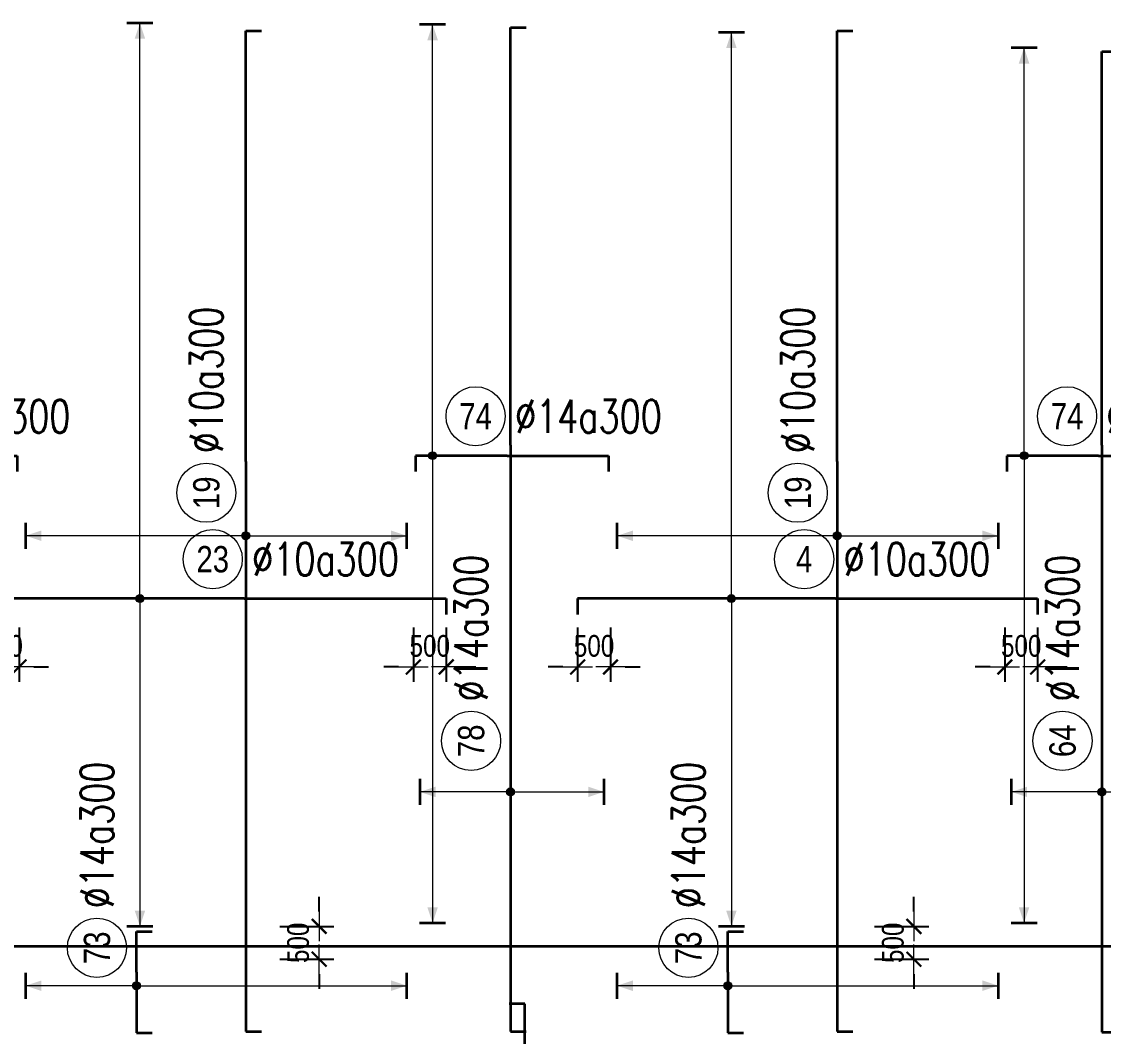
# Model space of a CAD drawing. Header units: millimetres. Extents: x -24156 to 1128921, y -12387 to 212709.
# Drawn here: x 56239 to 72700, y 63676 to 79117 of the extents above; entities that cross this region are included whole.
import ezdxf
from ezdxf.enums import TextEntityAlignment as Align

# ---------------------------------------------------------------- set-up
doc = ezdxf.new("R2010")
doc.units = ezdxf.units.MM
doc.header["$MEASUREMENT"] = 0
doc.header["$PDMODE"] = 3
for name, color, linetype, lineweight in [('NDC_S_DIM', 1, 'Continuous', 9), ('NDC_S_REBAR', 4, 'Continuous', 35), ('NDC_S_VN TEXT', 7, 'Continuous', 20)]:
    doc.layers.add(name, color=color, linetype=linetype, lineweight=lineweight)
doc.styles.add('ARIAL', font='arial.ttf', dxfattribs={"width": 0.8})
doc.styles.add('NDC_ROMANS', font='romans.shx', dxfattribs={"width": 0.8})
doc.dimstyles.new('NDC_dim_150', dxfattribs={"dimscale": 150, "dimtxt": 2.2, "dimasz": 1.5, "dimexe": 1.5, "dimexo": 2.5, "dimgap": 1, "dimtad": 1, "dimdec": 0, "dimzin": 0, "dimdsep": 46, "dimtxsty": 'ARIAL', "dimblk": 'DIMMARK', "dimcen": 0.09, "dimdle": 1.2, "dimclrd": 1, "dimclre": 1, "dimclrt": 3, "dimadec": 0, "dimazin": 0, "dimtfac": 1, "dimtdec": 0, "dimtix": 1, "dimtofl": 0, "dimtmove": 0, "dimatfit": 3, "dimfxl": 4, "dimfxlon": 1, "dimtolj": 1, "dimtzin": 0, "dimarcsym": 0})

# ---------------------------------------------------------------- blocks, each defined once
blk = doc.blocks.new('DIMMARK')
at = {"layer": 'NDC_S_DIM', "color": 1}
blk.add_line((-1.5, 0), (1, 0), dxfattribs=at)
at = {"layer": 'NDC_S_DIM', "color": 2, "const_width": 0.15}
blk.add_lwpolyline([(-0.5, -0.5), (0.5, 0.5)], dxfattribs=at)
blk = doc.blocks.new('*D398')
at = {"layer": 'Defpoints', "color": 0, "transparency": 16777216}
for p in [(55700, 70337), (56200, 70337), (56200, 69297)]:
    blk.add_point(p, dxfattribs=at)
at = {"layer": 'NDC_S_DIM', "color": 1, "lineweight": -2, "transparency": 16777216}
for p, q in [((55700, 69897), (55700, 69072)), ((56200, 69897), (56200, 69072)), ((55475, 69297), (55250, 69297)), ((56425, 69297), (56650, 69297))]:
    blk.add_line(p, q, dxfattribs=at)
at = {"layer": 'NDC_S_DIM', "color": 1, "lineweight": -2, "transparency": 16777216, "xscale": 225, "yscale": 225, "zscale": 225}
blk.add_blockref('DIMMARK', (55700, 69297), dxfattribs=at)
at = {"layer": 'NDC_S_DIM', "color": 1, "lineweight": -2, "transparency": 16777216, "xscale": 225, "yscale": 225, "zscale": 225, "rotation": 180}
blk.add_blockref('DIMMARK', (56200, 69297), dxfattribs=at)
at = {"layer": 'NDC_S_DIM', "color": 3, "transparency": 16777216, "insert": (55950, 69616), "char_height": 330, "attachment_point": 5, "style": 'ARIAL'}
blk.add_mtext('\\A1;500', dxfattribs=at)
blk = doc.blocks.new('*D399')
at = {"layer": 'Defpoints', "color": 0, "transparency": 16777216}
for p in [(62200, 70337), (62700, 70337), (62700, 69297)]:
    blk.add_point(p, dxfattribs=at)
at = {"layer": 'NDC_S_DIM', "color": 1, "lineweight": -2, "transparency": 16777216}
for p, q in [((62200, 69897), (62200, 69072)), ((62700, 69897), (62700, 69072)), ((61975, 69297), (61750, 69297)), ((62925, 69297), (63150, 69297))]:
    blk.add_line(p, q, dxfattribs=at)
at = {"layer": 'NDC_S_DIM', "color": 1, "lineweight": -2, "transparency": 16777216, "xscale": 225, "yscale": 225, "zscale": 225}
blk.add_blockref('DIMMARK', (62200, 69297), dxfattribs=at)
at = {"layer": 'NDC_S_DIM', "color": 1, "lineweight": -2, "transparency": 16777216, "xscale": 225, "yscale": 225, "zscale": 225, "rotation": 180}
blk.add_blockref('DIMMARK', (62700, 69297), dxfattribs=at)
at = {"layer": 'NDC_S_DIM', "color": 3, "transparency": 16777216, "insert": (62450, 69616), "char_height": 330, "attachment_point": 5, "style": 'ARIAL'}
blk.add_mtext('\\A1;500', dxfattribs=at)
blk = doc.blocks.new('*D400')
at = {"layer": 'Defpoints', "color": 0, "transparency": 16777216}
for p in [(64700, 70337), (65200, 70337), (64700, 69297)]:
    blk.add_point(p, dxfattribs=at)
at = {"layer": 'NDC_S_DIM', "color": 1, "lineweight": -2, "transparency": 16777216}
for p, q in [((64700, 69897), (64700, 69072)), ((65200, 69897), (65200, 69072)), ((64475, 69297), (64250, 69297)), ((65425, 69297), (65650, 69297))]:
    blk.add_line(p, q, dxfattribs=at)
at = {"layer": 'NDC_S_DIM', "color": 1, "lineweight": -2, "transparency": 16777216, "xscale": 225, "yscale": 225, "zscale": 225}
blk.add_blockref('DIMMARK', (64700, 69297), dxfattribs=at)
at = {"layer": 'NDC_S_DIM', "color": 1, "lineweight": -2, "transparency": 16777216, "xscale": 225, "yscale": 225, "zscale": 225, "rotation": 180}
blk.add_blockref('DIMMARK', (65200, 69297), dxfattribs=at)
at = {"layer": 'NDC_S_DIM', "color": 3, "transparency": 16777216, "insert": (64950, 69616), "char_height": 330, "attachment_point": 5, "style": 'ARIAL'}
blk.add_mtext('\\A1;500', dxfattribs=at)
blk = doc.blocks.new('*D401')
at = {"layer": 'Defpoints', "color": 0, "transparency": 16777216}
for p in [(71200, 70337), (71700, 70337), (71200, 69297)]:
    blk.add_point(p, dxfattribs=at)
at = {"layer": 'NDC_S_DIM', "color": 1, "lineweight": -2, "transparency": 16777216}
for p, q in [((71200, 69897), (71200, 69072)), ((71700, 69897), (71700, 69072)), ((70975, 69297), (70750, 69297)), ((71925, 69297), (72150, 69297))]:
    blk.add_line(p, q, dxfattribs=at)
at = {"layer": 'NDC_S_DIM', "color": 1, "lineweight": -2, "transparency": 16777216, "xscale": 225, "yscale": 225, "zscale": 225}
blk.add_blockref('DIMMARK', (71200, 69297), dxfattribs=at)
at = {"layer": 'NDC_S_DIM', "color": 1, "lineweight": -2, "transparency": 16777216, "xscale": 225, "yscale": 225, "zscale": 225, "rotation": 180}
blk.add_blockref('DIMMARK', (71700, 69297), dxfattribs=at)
at = {"layer": 'NDC_S_DIM', "color": 3, "transparency": 16777216, "insert": (71450, 69616), "char_height": 330, "attachment_point": 5, "style": 'ARIAL'}
blk.add_mtext('\\A1;500', dxfattribs=at)
blk = doc.blocks.new('*D412')
at = {"layer": 'Defpoints', "color": 0, "transparency": 16777216}
for p in [(59634, 65350), (60766, 65350), (59634, 64850)]:
    blk.add_point(p, dxfattribs=at)
at = {"layer": 'NDC_S_DIM', "color": 1, "lineweight": -2, "transparency": 16777216}
for p, q in [((60766, 65575), (60766, 65800)), ((60166, 65350), (60991, 65350)), ((60166, 64850), (60991, 64850)), ((60766, 64625), (60766, 64400))]:
    blk.add_line(p, q, dxfattribs=at)
at = {"layer": 'NDC_S_DIM', "color": 1, "lineweight": -2, "transparency": 16777216, "xscale": 225, "yscale": 225, "zscale": 225}
for p, rotation in [((60766, 65350), 270), ((60766, 64850), 90)]:
    blk.add_blockref('DIMMARK', p, dxfattribs=dict(at, rotation=rotation))
at = {"layer": 'NDC_S_DIM', "color": 3, "transparency": 16777216, "insert": (60447, 65100), "char_height": 330, "attachment_point": 5, "rotation": 90, "style": 'ARIAL'}
blk.add_mtext('\\A1;500', dxfattribs=at)
blk = doc.blocks.new('*D413')
at = {"layer": 'Defpoints', "color": 0, "transparency": 16777216}
for p in [(68626, 65350), (69817, 65350), (68626, 64850)]:
    blk.add_point(p, dxfattribs=at)
at = {"layer": 'NDC_S_DIM', "color": 1, "lineweight": -2, "transparency": 16777216}
for p, q in [((69817, 65575), (69817, 65800)), ((69217, 65350), (70042, 65350)), ((69217, 64850), (70042, 64850)), ((69817, 64625), (69817, 64400))]:
    blk.add_line(p, q, dxfattribs=at)
at = {"layer": 'NDC_S_DIM', "color": 1, "lineweight": -2, "transparency": 16777216, "xscale": 225, "yscale": 225, "zscale": 225}
for p, rotation in [((69817, 65350), 270), ((69817, 64850), 90)]:
    blk.add_blockref('DIMMARK', p, dxfattribs=dict(at, rotation=rotation))
at = {"layer": 'NDC_S_DIM', "color": 3, "transparency": 16777216, "insert": (69498, 65100), "char_height": 330, "attachment_point": 5, "rotation": 90, "style": 'ARIAL'}
blk.add_mtext('\\A1;500', dxfattribs=at)
blk = doc.blocks.new('*U387')
at = {"layer": 'NDC_S_REBAR'}
blk.add_line((0, 0), (205.465, 0), dxfattribs=at)
at = {"layer": 'NDC_S_VN TEXT', "color": 3, "style": 'NDC_ROMANS', "width": 0.75}
blk.add_attdef('DKT', (38.24, 1.75), '', height=2.5, dxfattribs=at)
at = {"layer": 'NDC_S_VN TEXT', "style": 'ARIAL', "width": 0.8}
blk.add_attdef('KHT', text='', height=2, dxfattribs=at).set_placement((35.24, 3), align=Align.MIDDLE_CENTER)
blk = doc.blocks.new('*U394')
h = blk.add_hatch(color=6)
edge = h.paths.add_edge_path()
edge.add_arc((-7.926, 0), 0.3, 0, 360)
at = {"layer": 'NDC_S_DIM', "color": 8}
for q in [(-7.926, 43.799), (-7.926, -24.936)]:
    blk.add_line((-7.926, 0), q, dxfattribs=at)
for points in [[(-8.926, 43.799, 0.2, 0.2, 0), (-6.926, 43.799, 0, 0, 0)], [(-8.926, -24.936, 0.2, 0.2, 0), (-6.926, -24.936, 0, 0, 0)]]:
    blk.add_lwpolyline(points, format="xyseb", dxfattribs=at)
at = {"layer": 'NDC_S_DIM'}
blk.add_circle((-2.388, 3), 2.25, dxfattribs=at)
at = {"layer": 'NDC_S_DIM', "color": 6}
blk.add_circle((-7.926, 0), 0.3, dxfattribs=at)
at = {"layer": 'NDC_S_DIM', "color": 8}
for points in [[(-8.326, 42.599), (-7.926, 43.799), (-7.526, 42.599)], [(-8.326, -23.736), (-7.926, -24.936), (-7.526, -23.736)]]:
    blk.add_solid(points, dxfattribs=at)
at = {"layer": 'NDC_S_REBAR'}
for p, q in [((0, 0), (-19.651, 0)), ((-19.651, 0), (-19.651, -1.2)), ((0, 0), (15.378, 0)), ((15.378, 0), (15.378, -1.2)), ((-19.651, -1.2), (-19.651, -1.2)), ((15.378, -1.2), (15.378, -1.2))]:
    blk.add_line(p, q, dxfattribs=at)
at = {"layer": 'NDC_S_VN TEXT', "color": 3, "style": 'NDC_ROMANS', "width": 0.75}
blk.add_attdef('DKT', (0.612, 1.75), '', height=2.5, dxfattribs=at)
at = {"layer": 'NDC_S_VN TEXT', "style": 'ARIAL', "width": 0.8}
blk.add_attdef('KHT', text='', height=2, dxfattribs=at).set_placement((-2.388, 3), align=Align.MIDDLE_CENTER)
blk = doc.blocks.new('*U383')
h = blk.add_hatch(color=6)
edge = h.paths.add_edge_path()
edge.add_arc((-7.926, 0), 0.3, 0, 360)
at = {"layer": 'NDC_S_DIM', "color": 8}
for q in [(-7.926, 43.081), (-7.926, -24.936)]:
    blk.add_line((-7.926, 0), q, dxfattribs=at)
for points in [[(-8.926, 43.081, 0.2, 0.2, 0), (-6.926, 43.081, 0, 0, 0)], [(-8.926, -24.936, 0.2, 0.2, 0), (-6.926, -24.936, 0, 0, 0)]]:
    blk.add_lwpolyline(points, format="xyseb", dxfattribs=at)
at = {"layer": 'NDC_S_DIM'}
blk.add_circle((-2.388, 3), 2.25, dxfattribs=at)
at = {"layer": 'NDC_S_DIM', "color": 6}
blk.add_circle((-7.926, 0), 0.3, dxfattribs=at)
at = {"layer": 'NDC_S_DIM', "color": 8}
for points in [[(-8.326, 41.881), (-7.926, 43.081), (-7.526, 41.881)], [(-8.326, -23.736), (-7.926, -24.936), (-7.526, -23.736)]]:
    blk.add_solid(points, dxfattribs=at)
at = {"layer": 'NDC_S_REBAR'}
for p, q in [((0, 0), (-19.622, 0)), ((-19.622, 0), (-19.622, -1.2)), ((0, 0), (15.378, 0)), ((15.378, 0), (15.378, -1.2)), ((-19.622, -1.2), (-19.622, -1.2)), ((15.378, -1.2), (15.378, -1.2))]:
    blk.add_line(p, q, dxfattribs=at)
at = {"layer": 'NDC_S_VN TEXT', "color": 3, "style": 'NDC_ROMANS', "width": 0.75}
blk.add_attdef('DKT', (0.612, 1.75), '', height=2.5, dxfattribs=at)
at = {"layer": 'NDC_S_VN TEXT', "style": 'ARIAL', "width": 0.8}
blk.add_attdef('KHT', text='', height=2, dxfattribs=at).set_placement((-2.388, 3), align=Align.MIDDLE_CENTER)
blk = doc.blocks.new('*U343')
h = blk.add_hatch(color=6)
edge = h.paths.add_edge_path()
edge.add_arc((-26.388, 0), 0.3, 0, 360)
at = {"layer": 'NDC_S_DIM', "color": 8}
for q in [(-26.388, 6.891), (-26.388, -7.109)]:
    blk.add_line((-26.388, 0), q, dxfattribs=at)
for points in [[(-27.388, 6.891, 0.2, 0.2, 0), (-25.388, 6.891, 0, 0, 0)], [(-27.388, -7.109, 0.2, 0.2, 0), (-25.388, -7.109, 0, 0, 0)]]:
    blk.add_lwpolyline(points, format="xyseb", dxfattribs=at)
at = {"layer": 'NDC_S_DIM'}
blk.add_circle((-22.504, 3), 2.25, dxfattribs=at)
at = {"layer": 'NDC_S_DIM', "color": 6}
blk.add_circle((-26.388, 0), 0.3, dxfattribs=at)
at = {"layer": 'NDC_S_DIM', "color": 8}
for points in [[(-26.788, 5.691), (-26.388, 6.891), (-25.988, 5.691)], [(-26.788, -5.909), (-26.388, -7.109), (-25.988, -5.909)]]:
    blk.add_solid(points, dxfattribs=at)
at = {"layer": 'NDC_S_REBAR'}
for p, q in [((0, 0), (-44.62, 0)), ((-44.62, 0), (-44.62, -1.2)), ((0, 0), (31.767, 0)), ((31.767, 0), (31.767, -1.2)), ((-44.62, -1.2), (-44.62, -1.2)), ((31.767, -1.2), (31.767, -1.2))]:
    blk.add_line(p, q, dxfattribs=at)
at = {"layer": 'NDC_S_VN TEXT', "color": 3, "style": 'NDC_ROMANS', "width": 0.75}
blk.add_attdef('DKT', (-19.504, 1.75), '', height=2.5, dxfattribs=at)
at = {"layer": 'NDC_S_VN TEXT', "style": 'ARIAL', "width": 0.8}
blk.add_attdef('KHT', text='', height=2, dxfattribs=at).set_placement((-22.504, 3), align=Align.MIDDLE_CENTER)
blk = doc.blocks.new('*U340')
h = blk.add_hatch(color=6)
edge = h.paths.add_edge_path()
edge.add_arc((-26.388, 0), 0.3, 0, 360)
at = {"layer": 'NDC_S_DIM', "color": 8}
for q in [(-26.388, 6.891), (-26.388, -7.109)]:
    blk.add_line((-26.388, 0), q, dxfattribs=at)
for points in [[(-27.388, 6.891, 0.2, 0.2, 0), (-25.388, 6.891, 0, 0, 0)], [(-27.388, -7.109, 0.2, 0.2, 0), (-25.388, -7.109, 0, 0, 0)]]:
    blk.add_lwpolyline(points, format="xyseb", dxfattribs=at)
at = {"layer": 'NDC_S_DIM'}
blk.add_circle((-22.504, 3), 2.25, dxfattribs=at)
at = {"layer": 'NDC_S_DIM', "color": 6}
blk.add_circle((-26.388, 0), 0.3, dxfattribs=at)
at = {"layer": 'NDC_S_DIM', "color": 8}
for points in [[(-26.788, 5.691), (-26.388, 6.891), (-25.988, 5.691)], [(-26.788, -5.909), (-26.388, -7.109), (-25.988, -5.909)]]:
    blk.add_solid(points, dxfattribs=at)
at = {"layer": 'NDC_S_REBAR'}
for p, q in [((0, 0), (-44.661, 0)), ((-44.661, 0), (-44.661, -1.2)), ((0, 0), (29.943, 0)), ((29.943, 0), (29.943, -1.2)), ((-44.661, -1.2), (-44.661, -1.2)), ((29.943, -1.2), (29.943, -1.2))]:
    blk.add_line(p, q, dxfattribs=at)
at = {"layer": 'NDC_S_VN TEXT', "color": 3, "style": 'NDC_ROMANS', "width": 0.75}
blk.add_attdef('DKT', (-19.504, 1.75), '', height=2.5, dxfattribs=at)
at = {"layer": 'NDC_S_VN TEXT', "style": 'ARIAL', "width": 0.8}
blk.add_attdef('KHT', text='', height=2, dxfattribs=at).set_placement((-22.504, 3), align=Align.MIDDLE_CENTER)
blk = doc.blocks.new('*U366')
h = blk.add_hatch(color=6)
edge = h.paths.add_edge_path()
edge.add_arc((-5.66, 0), 0.3, 0, 360)
at = {"layer": 'NDC_S_DIM', "color": 8}
for q in [(-5.66, 16.746), (-5.66, -12.254)]:
    blk.add_line((-5.66, 0), q, dxfattribs=at)
for points in [[(-6.66, 16.746, 0.2, 0.2, 0), (-4.66, 16.746, 0, 0, 0)], [(-6.66, -12.254, 0.2, 0.2, 0), (-4.66, -12.254, 0, 0, 0)]]:
    blk.add_lwpolyline(points, format="xyseb", dxfattribs=at)
at = {"layer": 'NDC_S_DIM'}
blk.add_circle((-2.388, 3), 2.25, dxfattribs=at)
at = {"layer": 'NDC_S_DIM', "color": 6}
blk.add_circle((-5.66, 0), 0.3, dxfattribs=at)
at = {"layer": 'NDC_S_DIM', "color": 8}
for points in [[(-6.06, 15.546), (-5.66, 16.746), (-5.26, 15.546)], [(-6.06, -11.054), (-5.66, -12.254), (-5.26, -11.054)]]:
    blk.add_solid(points, dxfattribs=at)
at = {"layer": 'NDC_S_REBAR'}
for p, q in [((0, 0), (-43.378, 0)), ((-43.378, 0), (-43.378, -1.2)), ((0, 0), (32.749, 0)), ((32.749, 0), (32.749, -1.2)), ((-43.378, -1.2), (-43.378, -1.2)), ((32.749, -1.2), (32.749, -1.2))]:
    blk.add_line(p, q, dxfattribs=at)
at = {"layer": 'NDC_S_VN TEXT', "color": 3, "style": 'NDC_ROMANS', "width": 0.75}
blk.add_attdef('DKT', (0.612, 1.75), '', height=2.5, dxfattribs=at)
at = {"layer": 'NDC_S_VN TEXT', "style": 'ARIAL', "width": 0.8}
blk.add_attdef('KHT', text='', height=2, dxfattribs=at).set_placement((-2.388, 3), align=Align.MIDDLE_CENTER)
blk = doc.blocks.new('*U367')
h = blk.add_hatch(color=6)
edge = h.paths.add_edge_path()
edge.add_arc((-5.66, 0), 0.3, 0, 360)
at = {"layer": 'NDC_S_DIM', "color": 8}
for q in [(-5.66, 16.746), (-5.66, -12.254)]:
    blk.add_line((-5.66, 0), q, dxfattribs=at)
for points in [[(-6.66, 16.746, 0.2, 0.2, 0), (-4.66, 16.746, 0, 0, 0)], [(-6.66, -12.254, 0.2, 0.2, 0), (-4.66, -12.254, 0, 0, 0)]]:
    blk.add_lwpolyline(points, format="xyseb", dxfattribs=at)
at = {"layer": 'NDC_S_DIM'}
blk.add_circle((-2.388, 3), 2.25, dxfattribs=at)
at = {"layer": 'NDC_S_DIM', "color": 6}
blk.add_circle((-5.66, 0), 0.3, dxfattribs=at)
at = {"layer": 'NDC_S_DIM', "color": 8}
for points in [[(-6.06, 15.546), (-5.66, 16.746), (-5.26, 15.546)], [(-6.06, -11.054), (-5.66, -12.254), (-5.26, -11.054)]]:
    blk.add_solid(points, dxfattribs=at)
at = {"layer": 'NDC_S_REBAR'}
for p, q in [((0, 0), (-43.378, 0)), ((-43.378, 0), (-43.378, -1.2)), ((0, 0), (32.749, 0)), ((32.749, 0), (32.749, -1.2)), ((-43.378, -1.2), (-43.378, -1.2)), ((32.749, -1.2), (32.749, -1.2))]:
    blk.add_line(p, q, dxfattribs=at)
at = {"layer": 'NDC_S_VN TEXT', "color": 3, "style": 'NDC_ROMANS', "width": 0.75}
blk.add_attdef('DKT', (0.612, 1.75), '', height=2.5, dxfattribs=at)
at = {"layer": 'NDC_S_VN TEXT', "style": 'ARIAL', "width": 0.8}
blk.add_attdef('KHT', text='', height=2, dxfattribs=at).set_placement((-2.388, 3), align=Align.MIDDLE_CENTER)
blk = doc.blocks.new('*U368')
h = blk.add_hatch(color=6)
edge = h.paths.add_edge_path()
edge.add_arc((-1.018, 0), 0.3, 0, 360)
at = {"layer": 'NDC_S_DIM', "color": 8}
for q in [(-1.018, 8.425), (-1.018, -20.575)]:
    blk.add_line((-1.018, 0), q, dxfattribs=at)
for points in [[(-2.018, 8.425, 0.2, 0.2, 0), (-0.018, 8.425, 0, 0, 0)], [(-2.018, -20.575, 0.2, 0.2, 0), (-0.018, -20.575, 0, 0, 0)]]:
    blk.add_lwpolyline(points, format="xyseb", dxfattribs=at)
at = {"layer": 'NDC_S_DIM'}
blk.add_circle((1.866, 3), 2.25, dxfattribs=at)
at = {"layer": 'NDC_S_DIM', "color": 6}
blk.add_circle((-1.018, 0), 0.3, dxfattribs=at)
at = {"layer": 'NDC_S_DIM', "color": 8}
for points in [[(-1.418, 7.225), (-1.018, 8.425), (-0.618, 7.225)], [(-1.418, -19.375), (-1.018, -20.575), (-0.618, -19.375)]]:
    blk.add_solid(points, dxfattribs=at)
at = {"layer": 'NDC_S_REBAR'}
for p, q in [((0, 0), (-4.603, 0)), ((-4.603, 0), (-4.603, -1.2)), ((0, 0), (3.097, 0)), ((3.097, 0), (3.097, -1.2)), ((-4.603, -1.2), (-4.603, -1.2)), ((3.097, -1.2), (3.097, -1.2))]:
    blk.add_line(p, q, dxfattribs=at)
at = {"layer": 'NDC_S_VN TEXT', "color": 3, "style": 'NDC_ROMANS', "width": 0.75}
blk.add_attdef('DKT', (4.866, 1.75), '', height=2.5, dxfattribs=at)
at = {"layer": 'NDC_S_VN TEXT', "style": 'ARIAL', "width": 0.8}
blk.add_attdef('KHT', text='', height=2, dxfattribs=at).set_placement((1.866, 3), align=Align.MIDDLE_CENTER)
blk = doc.blocks.new('*U369')
h = blk.add_hatch(color=6)
edge = h.paths.add_edge_path()
edge.add_arc((-1.018, 0), 0.3, 0, 360)
at = {"layer": 'NDC_S_DIM', "color": 8}
for q in [(-1.018, 8.425), (-1.018, -20.575)]:
    blk.add_line((-1.018, 0), q, dxfattribs=at)
for points in [[(-2.018, 8.425, 0.2, 0.2, 0), (-0.018, 8.425, 0, 0, 0)], [(-2.018, -20.575, 0.2, 0.2, 0), (-0.018, -20.575, 0, 0, 0)]]:
    blk.add_lwpolyline(points, format="xyseb", dxfattribs=at)
at = {"layer": 'NDC_S_DIM'}
blk.add_circle((1.866, 3), 2.25, dxfattribs=at)
at = {"layer": 'NDC_S_DIM', "color": 6}
blk.add_circle((-1.018, 0), 0.3, dxfattribs=at)
at = {"layer": 'NDC_S_DIM', "color": 8}
for points in [[(-1.418, 7.225), (-1.018, 8.425), (-0.618, 7.225)], [(-1.418, -19.375), (-1.018, -20.575), (-0.618, -19.375)]]:
    blk.add_solid(points, dxfattribs=at)
at = {"layer": 'NDC_S_REBAR'}
for p, q in [((0, 0), (-4.603, 0)), ((-4.603, 0), (-4.603, -1.2)), ((0, 0), (3.097, 0)), ((3.097, 0), (3.097, -1.2)), ((-4.603, -1.2), (-4.603, -1.2)), ((3.097, -1.2), (3.097, -1.2))]:
    blk.add_line(p, q, dxfattribs=at)
at = {"layer": 'NDC_S_VN TEXT', "color": 3, "style": 'NDC_ROMANS', "width": 0.75}
blk.add_attdef('DKT', (4.866, 1.75), '', height=2.5, dxfattribs=at)
at = {"layer": 'NDC_S_VN TEXT', "style": 'ARIAL', "width": 0.8}
blk.add_attdef('KHT', text='', height=2, dxfattribs=at).set_placement((1.866, 3), align=Align.MIDDLE_CENTER)
blk = doc.blocks.new('*U370')
h = blk.add_hatch(color=6)
edge = h.paths.add_edge_path()
edge.add_arc((-5.66, 0), 0.3, 0, 360)
at = {"layer": 'NDC_S_DIM', "color": 8}
for q in [(-5.66, 9.512), (-5.66, -9.488)]:
    blk.add_line((-5.66, 0), q, dxfattribs=at)
for points in [[(-6.66, 9.512, 0.2, 0.2, 0), (-4.66, 9.512, 0, 0, 0)], [(-6.66, -9.488, 0.2, 0.2, 0), (-4.66, -9.488, 0, 0, 0)]]:
    blk.add_lwpolyline(points, format="xyseb", dxfattribs=at)
at = {"layer": 'NDC_S_DIM'}
blk.add_circle((-5.468, 3.03), 2.25, dxfattribs=at)
at = {"layer": 'NDC_S_DIM', "color": 6}
blk.add_circle((-5.66, 0), 0.3, dxfattribs=at)
at = {"layer": 'NDC_S_DIM', "color": 8}
for points in [[(-6.06, 8.312), (-5.66, 9.512), (-5.26, 8.312)], [(-6.06, -8.288), (-5.66, -9.488), (-5.26, -8.288)]]:
    blk.add_solid(points, dxfattribs=at)
at = {"layer": 'NDC_S_REBAR'}
for p, q in [((0, 0), (-16.079, 0)), ((-16.079, 0), (-16.079, -1.2)), ((0, 0), (45.494, 0)), ((45.494, 0), (45.494, -1.2)), ((-16.079, -1.2), (-16.079, -1.2)), ((45.494, -1.2), (45.494, -1.2))]:
    blk.add_line(p, q, dxfattribs=at)
at = {"layer": 'NDC_S_VN TEXT', "color": 3, "style": 'NDC_ROMANS', "width": 0.75}
blk.add_attdef('DKT', (-2.468, 1.78), '', height=2.5, dxfattribs=at)
at = {"layer": 'NDC_S_VN TEXT', "style": 'ARIAL', "width": 0.8}
blk.add_attdef('KHT', text='', height=2, dxfattribs=at).set_placement((-5.468, 3.03), align=Align.MIDDLE_CENTER)
blk = doc.blocks.new('*U364')
h = blk.add_hatch(color=6)
edge = h.paths.add_edge_path()
edge.add_arc((-5.66, 0), 0.3, 0, 360)
at = {"layer": 'NDC_S_DIM', "color": 8}
for q in [(-5.66, 32.549), (-5.66, -35.561)]:
    blk.add_line((-5.66, 0), q, dxfattribs=at)
for points in [[(-6.66, 32.549, 0.2, 0.2, 0), (-4.66, 32.549, 0, 0, 0)], [(-6.66, -35.561, 0.2, 0.2, 0), (-4.66, -35.561, 0, 0, 0)]]:
    blk.add_lwpolyline(points, format="xyseb", dxfattribs=at)
at = {"layer": 'NDC_S_DIM'}
blk.add_circle((-2.388, 3), 2.25, dxfattribs=at)
at = {"layer": 'NDC_S_DIM', "color": 6}
blk.add_circle((-5.66, 0), 0.3, dxfattribs=at)
at = {"layer": 'NDC_S_DIM', "color": 8}
for points in [[(-6.06, 31.349), (-5.66, 32.549), (-5.26, 31.349)], [(-6.06, -34.361), (-5.66, -35.561), (-5.26, -34.361)]]:
    blk.add_solid(points, dxfattribs=at)
at = {"layer": 'NDC_S_REBAR'}
for p, q in [((0, 0), (-6.974, 0)), ((-6.974, 0), (-6.974, -1.2)), ((0, 0), (7.726, 0)), ((7.726, 0), (7.726, -1.2)), ((-6.974, -1.2), (-6.974, -1.2)), ((7.726, -1.2), (7.726, -1.2))]:
    blk.add_line(p, q, dxfattribs=at)
at = {"layer": 'NDC_S_VN TEXT', "color": 3, "style": 'NDC_ROMANS', "width": 0.75}
blk.add_attdef('DKT', (0.612, 1.75), '', height=2.5, dxfattribs=at)
at = {"layer": 'NDC_S_VN TEXT', "style": 'ARIAL', "width": 0.8}
blk.add_attdef('KHT', text='', height=2, dxfattribs=at).set_placement((-2.388, 3), align=Align.MIDDLE_CENTER)
blk = doc.blocks.new('*U365')
h = blk.add_hatch(color=6)
edge = h.paths.add_edge_path()
edge.add_arc((-5.66, 0), 0.3, 0, 360)
at = {"layer": 'NDC_S_DIM', "color": 8}
for q in [(-5.66, 32.809), (-5.66, -35.561)]:
    blk.add_line((-5.66, 0), q, dxfattribs=at)
for points in [[(-6.66, 32.809, 0.2, 0.2, 0), (-4.66, 32.809, 0, 0, 0)], [(-6.66, -35.561, 0.2, 0.2, 0), (-4.66, -35.561, 0, 0, 0)]]:
    blk.add_lwpolyline(points, format="xyseb", dxfattribs=at)
at = {"layer": 'NDC_S_DIM'}
blk.add_circle((-2.388, 3), 2.25, dxfattribs=at)
at = {"layer": 'NDC_S_DIM', "color": 6}
blk.add_circle((-5.66, 0), 0.3, dxfattribs=at)
at = {"layer": 'NDC_S_DIM', "color": 8}
for points in [[(-6.06, 31.609), (-5.66, 32.809), (-5.26, 31.609)], [(-6.06, -34.361), (-5.66, -35.561), (-5.26, -34.361)]]:
    blk.add_solid(points, dxfattribs=at)
at = {"layer": 'NDC_S_REBAR'}
for p, q in [((0, 0), (-6.974, 0)), ((-6.974, 0), (-6.974, -1.2)), ((0, 0), (7.726, 0)), ((7.726, 0), (7.726, -1.2)), ((-6.974, -1.2), (-6.974, -1.2)), ((7.726, -1.2), (7.726, -1.2))]:
    blk.add_line(p, q, dxfattribs=at)
at = {"layer": 'NDC_S_VN TEXT', "color": 3, "style": 'NDC_ROMANS', "width": 0.75}
blk.add_attdef('DKT', (0.612, 1.75), '', height=2.5, dxfattribs=at)
at = {"layer": 'NDC_S_VN TEXT', "style": 'ARIAL', "width": 0.8}
blk.add_attdef('KHT', text='', height=2, dxfattribs=at).set_placement((-2.388, 3), align=Align.MIDDLE_CENTER)
blk = doc.blocks.new('*U360')
h = blk.add_hatch(color=6)
edge = h.paths.add_edge_path()
edge.add_arc((-5.66, 0), 0.3, 0, 360)
at = {"layer": 'NDC_S_DIM', "color": 8}
for q in [(-5.66, 31.036), (-5.66, -35.561)]:
    blk.add_line((-5.66, 0), q, dxfattribs=at)
for points in [[(-6.66, 31.036, 0.2, 0.2, 0), (-4.66, 31.036, 0, 0, 0)], [(-6.66, -35.561, 0.2, 0.2, 0), (-4.66, -35.561, 0, 0, 0)]]:
    blk.add_lwpolyline(points, format="xyseb", dxfattribs=at)
at = {"layer": 'NDC_S_DIM'}
blk.add_circle((-2.388, 3), 2.25, dxfattribs=at)
at = {"layer": 'NDC_S_DIM', "color": 6}
blk.add_circle((-5.66, 0), 0.3, dxfattribs=at)
at = {"layer": 'NDC_S_DIM', "color": 8}
for points in [[(-6.06, 29.836), (-5.66, 31.036), (-5.26, 29.836)], [(-6.06, -34.361), (-5.66, -35.561), (-5.26, -34.361)]]:
    blk.add_solid(points, dxfattribs=at)
at = {"layer": 'NDC_S_REBAR'}
for p, q in [((0, 0), (-6.974, 0)), ((-6.974, 0), (-6.974, -1.2)), ((0, 0), (7.726, 0)), ((7.726, 0), (7.726, -1.2)), ((-6.974, -1.2), (-6.974, -1.2)), ((7.726, -1.2), (7.726, -1.2))]:
    blk.add_line(p, q, dxfattribs=at)
at = {"layer": 'NDC_S_VN TEXT', "color": 3, "style": 'NDC_ROMANS', "width": 0.75}
blk.add_attdef('DKT', (0.612, 1.75), '', height=2.5, dxfattribs=at)
at = {"layer": 'NDC_S_VN TEXT', "style": 'ARIAL', "width": 0.8}
blk.add_attdef('KHT', text='', height=2, dxfattribs=at).set_placement((-2.388, 3), align=Align.MIDDLE_CENTER)

msp = doc.modelspace()

# ---------------------------------------------------------------- block references
at = {"xscale": 200, "yscale": 200, "zscale": 200}
for name, p, values in [('*U364', (54624.9, 72512.2), {'KHT': '74', 'DKT': '%%c14a300'}), ('*U394', (59624.3, 70337.1), {'KHT': '23', 'DKT': '%%C10a300'}), ('*U365', (63624.9, 72512.2), {'KHT': '74', 'DKT': '%%c14a300'}), ('*U383', (68624.3, 70337.1), {'KHT': '4', 'DKT': '%%C10a300'}), ('*U360', (72624.9, 72512.2), {'KHT': '74', 'DKT': '%%c14a300'})]:
    msp.add_blockref(name, p, dxfattribs=at).add_auto_attribs(values)
for name, p, rotation, values in [('*U343', (63678.2, 72674), 90, {'KHT': '78', 'DKT': '%%c14a300'}), ('*U366', (59649.2, 72425.7), 90, {'KHT': '19', 'DKT': '%%C10a300'}), ('*U367', (68649.2, 72425.7), 90, {'KHT': '19', 'DKT': '%%C10a300'}), ('*U340', (72678.2, 72674), 90, {'KHT': '64', 'DKT': '%%c14a300'}), ('*U368', (57984.9, 64650.7), 90, {'KHT': '73', 'DKT': '%%c14a300'}), ('*U369', (66984.9, 64650.7), 90, {'KHT': '73', 'DKT': '%%c14a300'}), ('*U370', (63897.5, 60954.3), 270, {'KHT': '18', 'DKT': '%%C10a200'})]:
    msp.add_blockref(name, p, dxfattribs=dict(at, rotation=rotation)).add_auto_attribs(values)
msp.add_blockref('*U387', (46150.6, 65051.1), dxfattribs=at)

# ---------------------------------------------------------------- dimensions: what is measured, and where the dimension line sits
at = {"layer": 'NDC_S_DIM'}
for base, p1, p2, picture, middle in [((56200, 69297.3), (55700, 70337.1), (56200, 70337.1), '*D398', (55950, 69615.8)), ((62700, 69297.3), (62200, 70337.1), (62700, 70337.1), '*D399', (62450, 69615.8)), ((64700, 69297.3), (65200, 70337.1), (64700, 70337.1), '*D400', (64950, 69615.8)), ((71200, 69297.3), (71700, 70337.1), (71200, 70337.1), '*D401', (71450, 69615.8))]:
    dim = msp.add_linear_dim(base=base, p1=p1, p2=p2, dimstyle='NDC_dim_150', dxfattribs=at)
    dim.commit()
    dim.dimension.update_dxf_attribs({"geometry": picture, "text_midpoint": middle})
for base, p1, p2, picture, middle in [((60765.6, 65350), (59633.6, 64850), (59633.6, 65350), '*D412', (60447.1, 65100)), ((69817, 65350), (68625.8, 64850), (68625.8, 65350), '*D413', (69498.5, 65100))]:
    dim = msp.add_linear_dim(base=base, p1=p1, p2=p2, angle=90, dimstyle='NDC_dim_150', dxfattribs=at)
    dim.commit()
    dim.dimension.update_dxf_attribs({"geometry": picture, "text_midpoint": middle})

doc.saveas('drawing.dxf')
